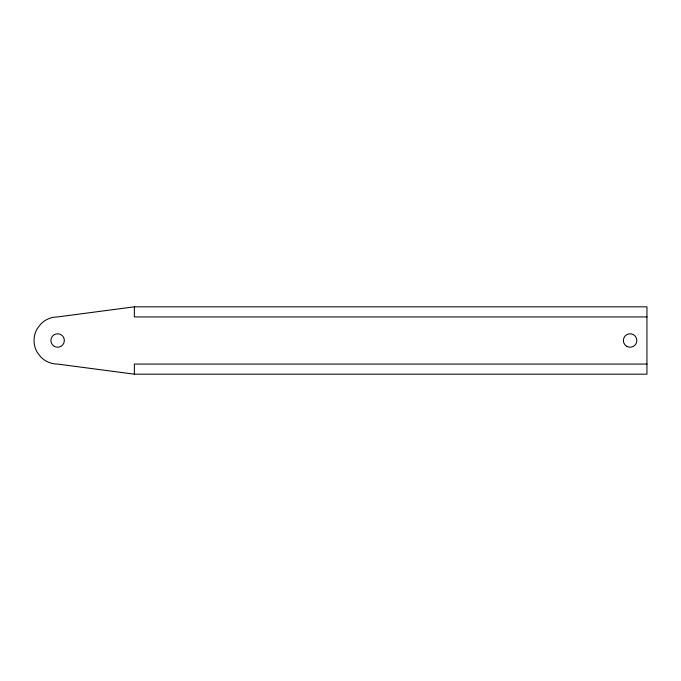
<?xml version="1.0" encoding="UTF-8"?>
<svg xmlns="http://www.w3.org/2000/svg" width="681" height="681" viewBox="0 0 681 681"><rect width="100%" height="100%" fill="white"/><g stroke="black" fill="none" stroke-linecap="round" stroke-linejoin="round"><path stroke-width="1.02" d="M134.361 306.825L57.621 316.929A23.571 23.571 0 0 0 40.954 323.833L37.208 328.71A23.571 23.571 0 0 0 37.208 352.29L40.954 357.167A23.571 23.571 0 0 0 57.621 364.071L134.361 374.175L646.95 374.175L646.95 306.825L134.361 306.825L134.361 316.929L646.95 316.929M646.95 364.071L134.361 364.071L134.361 374.175M626.741 346.331A6.733 6.733 0 0 0 636.846 340.5A6.733 6.733 0 0 0 626.741 334.669A6.733 6.733 0 0 0 626.741 346.331M54.259 346.331A6.733 6.733 0 0 0 64.354 340.5A6.733 6.733 0 0 0 54.259 334.669A6.733 6.733 0 0 0 54.259 346.331"/></g></svg>
